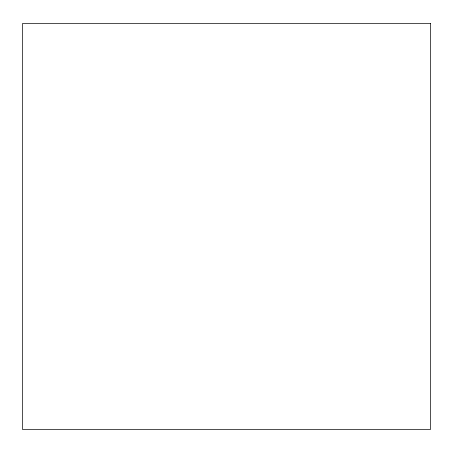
<?xml version="1.0" encoding="UTF-8"?>
<svg xmlns="http://www.w3.org/2000/svg" width="453" height="453" viewBox="0 0 453 453"><rect width="100%" height="100%" fill="white"/><g stroke="black" fill="none" stroke-linecap="round" stroke-linejoin="round"><path stroke-width="0.68" d="M430.35 23.38L22.65 23.38L22.65 429.62L430.35 429.62L430.35 23.38"/></g></svg>
